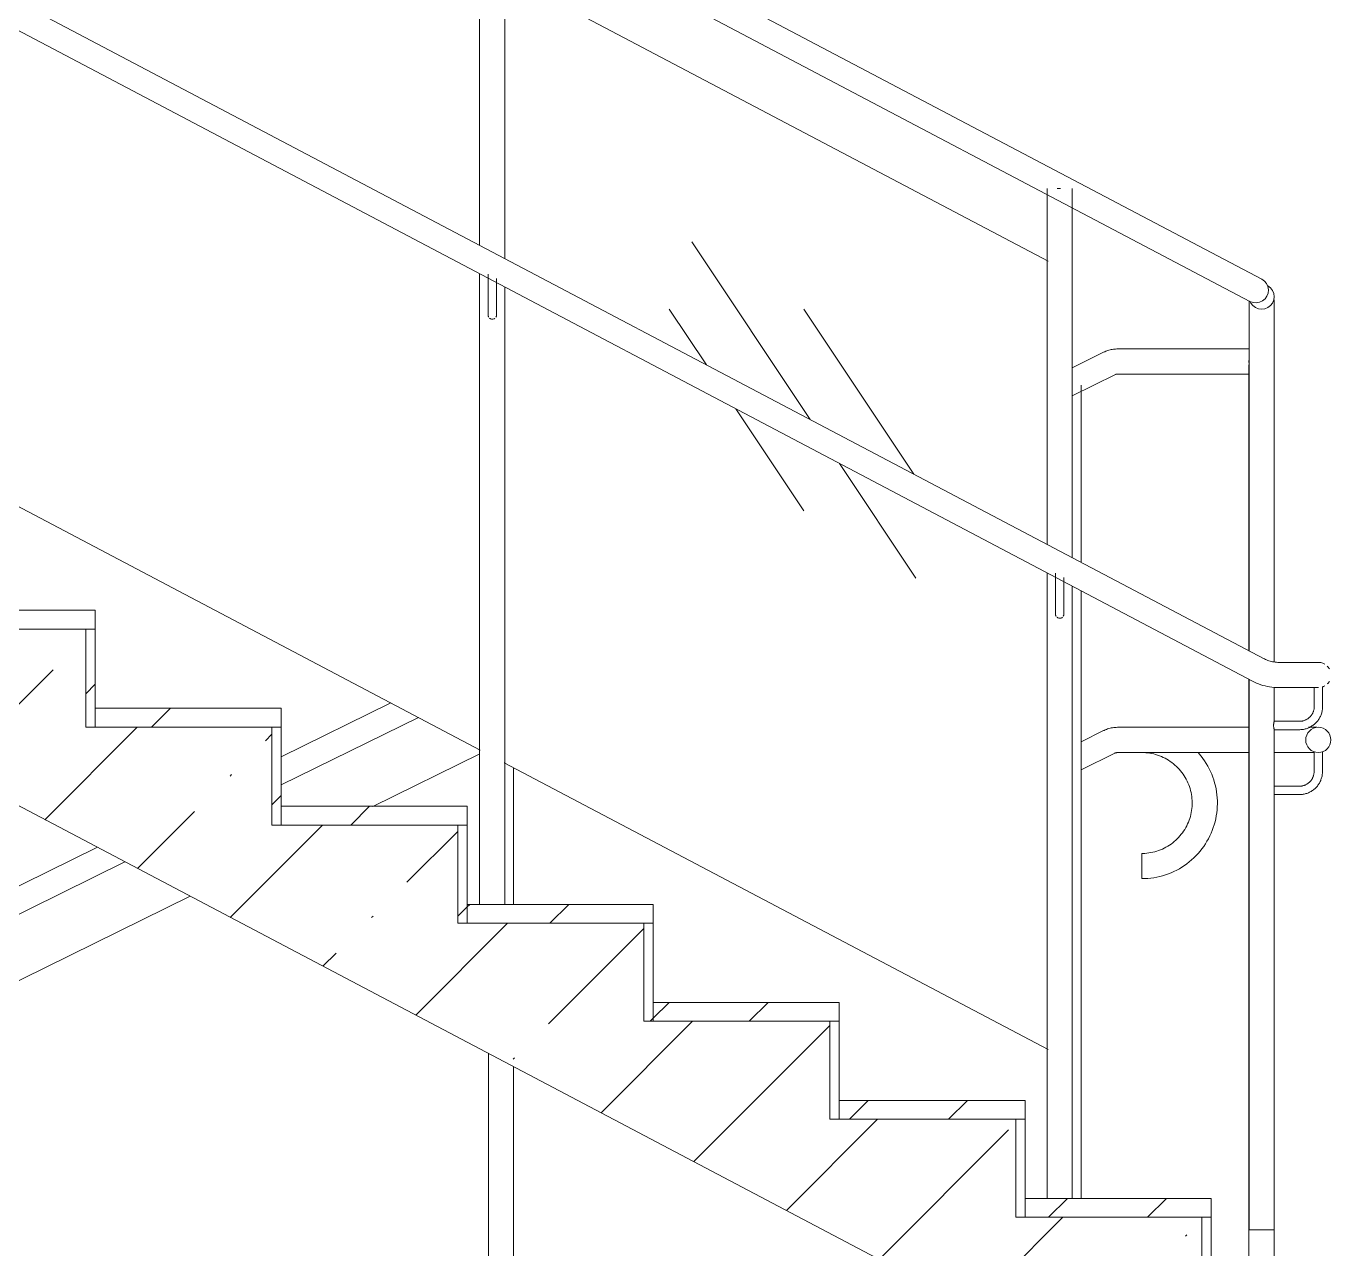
# Model space of a CAD drawing. Header units: millimetres. Extents: x -515342 to 330399, y -224905 to 507333.
# Drawn here: x 248821 to 250890, y 91437 to 93376 of the extents above; entities that cross this region are included whole.
import ezdxf

# ---------------------------------------------------------------- set-up
doc = ezdxf.new("R2010")
doc.units = ezdxf.units.MM
doc.layers.get('0').update_dxf_attribs({"lineweight": 0})
doc.layers.add('Лестницы', color=7, linetype='Continuous', lineweight=0)
doc.layers.add('Ограждение', color=7, linetype='Continuous', lineweight=0)
pattern_1 = [(45, (255037.12, 95610.5), (-235.732, 235.732), []), (45, (255194.28, 95610.5), (-235.732, 235.732), [])]
pattern_2 = [(123.69, (-5255.8, 6334.5), (-2598.612, 3008.927), [641.07, -5769.6]), (123.69, (-5220.23, 6441.2), (-2598.612, 3008.927), [384.64, -6026.03]), (123.69, (-5433.6, 6441.2), (-2598.612, 3008.927), [384.64, -6026.03])]

# ---------------------------------------------------------------- blocks, each defined once
blk = doc.blocks.new('Ограждение - АР_Ограждение_Ограничение_Дуга D40_расстояние между поручнями 200-140673-О_АР_П_Разрез 2-2')
at = {"layer": 'Ограждение'}
blk.add_line((-10769.6, 3992.9), (-10769.6, 4032.9), dxfattribs=at)
at = {"layer": 'Ограждение', "flags": 128}
for points in [[(-10769.6, 3992.9), (-10764.8, 3993), (-10760, 3993.2), (-10755.2, 3993.7), (-10750.4, 3994.4), (-10745.7, 3995.2), (-10741, 3996.3), (-10736.4, 3997.5), (-10731.8, 3998.9), (-10727.3, 4000.5), (-10722.8, 4002.3), (-10718.4, 4004.3), (-10714.1, 4006.4), (-10709.9, 4008.7), (-10705.8, 4011.2), (-10701.8, 4013.8), (-10697.9, 4016.6), (-10694.1, 4019.5), (-10690.4, 4022.6), (-10686.9, 4025.9), (-10683.5, 4029.3), (-10680.2, 4032.8), (-10677.1, 4036.4), (-10674.1, 4040.2), (-10671.3, 4044), (-10668.6, 4048), (-10666.1, 4052.1), (-10663.7, 4056.3), (-10661.5, 4060.6), (-10659.5, 4064.9), (-10657.7, 4069.4), (-10656.1, 4073.9), (-10654.6, 4078.5), (-10653.3, 4083.1), (-10652.2, 4087.7), (-10651.3, 4092.5), (-10650.6, 4097.2), (-10650.1, 4102), (-10649.7, 4106.8), (-10649.6, 4111.6), (-10649.6, 4116.4), (-10649.8, 4121.2), (-10650.3, 4125.9), (-10650.9, 4130.7), (-10651.7, 4135.4), (-10652.7, 4140.1), (-10653.9, 4144.8), (-10655.3, 4149.4), (-10656.8, 4153.9), (-10658.5, 4158.4), (-10660.4, 4162.8), (-10662.5, 4167.1), (-10664.8, 4171.4), (-10667.2, 4175.5), (-10669.8, 4179.5), (-10672.5, 4183.5), (-10675.4, 4187.3), (-10678.5, 4191), (-10680.2, 4192.9)], [(-10769.6, 4192.9), (-10766.4, 4192.8), (-10763.2, 4192.6), (-10760, 4192.3), (-10756.8, 4191.8), (-10753.7, 4191.3), (-10750.5, 4190.6), (-10747.5, 4189.7), (-10744.4, 4188.8), (-10741.4, 4187.7), (-10738.4, 4186.5), (-10735.5, 4185.2), (-10732.6, 4183.8), (-10729.8, 4182.3), (-10727.1, 4180.6), (-10724.4, 4178.9), (-10721.8, 4177), (-10719.3, 4175.1), (-10716.8, 4173), (-10714.4, 4170.8), (-10712.2, 4168.6), (-10710, 4166.3), (-10707.9, 4163.8), (-10705.9, 4161.3), (-10704, 4158.7), (-10702.2, 4156.1), (-10700.6, 4153.4), (-10699, 4150.6), (-10697.6, 4147.7), (-10696.2, 4144.8), (-10695, 4141.8), (-10693.9, 4138.8), (-10692.9, 4135.8), (-10692.1, 4132.7), (-10691.3, 4129.6), (-10690.7, 4126.5), (-10690.2, 4123.3), (-10689.9, 4120.1), (-10689.7, 4116.9), (-10689.6, 4113.7), (-10689.6, 4110.5), (-10689.8, 4107.3), (-10690, 4104.1), (-10690.4, 4101), (-10691, 4097.8), (-10691.7, 4094.7), (-10692.4, 4091.6), (-10693.4, 4088.5), (-10694.4, 4085.5), (-10695.5, 4082.5), (-10696.8, 4079.6), (-10698.2, 4076.7), (-10699.7, 4073.9), (-10701.3, 4071.1), (-10703.1, 4068.4), (-10704.9, 4065.8), (-10706.8, 4063.2), (-10708.9, 4060.8), (-10711, 4058.4), (-10713.2, 4056.1), (-10715.5, 4053.9), (-10717.9, 4051.8), (-10720.4, 4049.7), (-10723, 4047.8), (-10725.6, 4046), (-10728.3, 4044.3), (-10731.1, 4042.7), (-10733.9, 4041.2), (-10736.8, 4039.9), (-10739.8, 4038.6), (-10742.8, 4037.5), (-10745.8, 4036.5), (-10748.9, 4035.6), (-10752, 4034.8), (-10755.1, 4034.2), (-10758.3, 4033.7), (-10761.4, 4033.3), (-10764.6, 4033), (-10767.8, 4032.9), (-10769.6, 4032.9)]]:
    blk.add_lwpolyline(points, dxfattribs=at)
blk = doc.blocks.new('Тип перил - АР_Ограждение_Ограничение_Дуга D40_расстояние между поручнями 200-140673-О_АР_П_Разрез 2-2')
at = {"layer": 'Ограждение'}
blk.add_line((-10769.6, 3992.9), (-10769.6, 4032.9), dxfattribs=at)
at = {"layer": 'Ограждение', "flags": 128}
for points in [[(-10769.6, 3992.9), (-10764.8, 3993), (-10760, 3993.2), (-10755.2, 3993.7), (-10750.4, 3994.4), (-10745.7, 3995.2), (-10741, 3996.3), (-10736.4, 3997.5), (-10731.8, 3998.9), (-10727.3, 4000.5), (-10722.8, 4002.3), (-10718.4, 4004.3), (-10714.1, 4006.4), (-10709.9, 4008.7), (-10705.8, 4011.2), (-10701.8, 4013.8), (-10697.9, 4016.6), (-10694.1, 4019.5), (-10690.4, 4022.6), (-10686.9, 4025.9), (-10683.5, 4029.3), (-10680.2, 4032.8), (-10677.1, 4036.4), (-10674.1, 4040.2), (-10671.3, 4044), (-10668.6, 4048), (-10666.1, 4052.1), (-10663.7, 4056.3), (-10661.5, 4060.6), (-10659.5, 4064.9), (-10657.7, 4069.4), (-10656.1, 4073.9), (-10654.6, 4078.5), (-10653.3, 4083.1), (-10652.2, 4087.7), (-10651.3, 4092.5), (-10650.6, 4097.2), (-10650.1, 4102), (-10649.7, 4106.8), (-10649.6, 4111.6), (-10649.6, 4116.4), (-10649.8, 4121.2), (-10650.3, 4125.9), (-10650.9, 4130.7), (-10651.7, 4135.4), (-10652.7, 4140.1), (-10653.9, 4144.8), (-10655.3, 4149.4), (-10656.8, 4153.9), (-10658.5, 4158.4), (-10660.4, 4162.8), (-10662.5, 4167.1), (-10664.8, 4171.4), (-10667.2, 4175.5), (-10669.8, 4179.5), (-10672.5, 4183.5), (-10675.4, 4187.3), (-10678.5, 4191), (-10680.2, 4192.9)], [(-10769.6, 4192.9), (-10766.4, 4192.8), (-10763.2, 4192.6), (-10760, 4192.3), (-10756.8, 4191.8), (-10753.7, 4191.3), (-10750.5, 4190.6), (-10747.5, 4189.7), (-10744.4, 4188.8), (-10741.4, 4187.7), (-10738.4, 4186.5), (-10735.5, 4185.2), (-10732.6, 4183.8), (-10729.8, 4182.3), (-10727.1, 4180.6), (-10724.4, 4178.9), (-10721.8, 4177), (-10719.3, 4175.1), (-10716.8, 4173), (-10714.4, 4170.8), (-10712.2, 4168.6), (-10710, 4166.3), (-10707.9, 4163.8), (-10705.9, 4161.3), (-10704, 4158.7), (-10702.2, 4156.1), (-10700.6, 4153.4), (-10699, 4150.6), (-10697.6, 4147.7), (-10696.2, 4144.8), (-10695, 4141.8), (-10693.9, 4138.8), (-10692.9, 4135.8), (-10692.1, 4132.7), (-10691.3, 4129.6), (-10690.7, 4126.5), (-10690.2, 4123.3), (-10689.9, 4120.1), (-10689.7, 4116.9), (-10689.6, 4113.7), (-10689.6, 4110.5), (-10689.8, 4107.3), (-10690, 4104.1), (-10690.4, 4101), (-10691, 4097.8), (-10691.7, 4094.7), (-10692.4, 4091.6), (-10693.4, 4088.5), (-10694.4, 4085.5), (-10695.5, 4082.5), (-10696.8, 4079.6), (-10698.2, 4076.7), (-10699.7, 4073.9), (-10701.3, 4071.1), (-10703.1, 4068.4), (-10704.9, 4065.8), (-10706.8, 4063.2), (-10708.9, 4060.8), (-10711, 4058.4), (-10713.2, 4056.1), (-10715.5, 4053.9), (-10717.9, 4051.8), (-10720.4, 4049.7), (-10723, 4047.8), (-10725.6, 4046), (-10728.3, 4044.3), (-10731.1, 4042.7), (-10733.9, 4041.2), (-10736.8, 4039.9), (-10739.8, 4038.6), (-10742.8, 4037.5), (-10745.8, 4036.5), (-10748.9, 4035.6), (-10752, 4034.8), (-10755.1, 4034.2), (-10758.3, 4033.7), (-10761.4, 4033.3), (-10764.6, 4033), (-10767.8, 4032.9), (-10769.6, 4032.9)]]:
    blk.add_lwpolyline(points, dxfattribs=at)
blk = doc.blocks.new('Тип перил - Перила_Внутренний_-9181306-О_АР_П_Разрез 2-2')
at = {"layer": 'Ограждение', "flags": 128}
for points in [[(-10807.9, 4232.9), (-10809.9, 4232.8), (-10811.9, 4232.7), (-10813.9, 4232.5), (-10815.9, 4232.2), (-10817.9, 4231.9), (-10819.8, 4231.4), (-10821.7, 4230.9), (-10823.7, 4230.3), (-10825.5, 4229.7), (-10827.4, 4228.9), (-10829.2, 4228.1)], [(-10812.3, 4191.8), (-10812, 4192), (-10811.6, 4192.2), (-10811.2, 4192.3), (-10810.9, 4192.4), (-10810.5, 4192.5), (-10810.1, 4192.6), (-10809.7, 4192.7), (-10809.3, 4192.8), (-10808.9, 4192.8), (-10808.5, 4192.8), (-10808.1, 4192.9), (-10807.9, 4192.9)]]:
    blk.add_lwpolyline(points, dxfattribs=at)
blk = doc.blocks.new('Ограждение - АР_Ограждение_Балясина_D40_900 для 1500-10124762-О_АР_П_Разрез 2-2')
at = {"layer": 'Ограждение'}
for p, q in [((-10865.8, 4775.3), (-10865.8, 4494.7)), ((-10865.8, 4449.6), (-10865.8, 3485.9)), ((-10905.8, 3184.3), (-10905.8, 3241.6)), ((-10865.8, 3220.5), (-10865.8, 3184.3))]:
    blk.add_line(p, q, dxfattribs=at)
blk = doc.blocks.new('Ограждение - АР_Ограждение_Балясина_D40_900 для 1500-10124760-О_АР_П_Разрез 2-2')
at = {"layer": 'Ограждение'}
for p, q in [((-11765.8, 4168.9), (-11765.8, 3952.2)), ((-11805.8, 2738.6), (-11805.8, 3715.8)), ((-11765.8, 3694.7), (-11765.8, 2738.6))]:
    blk.add_line(p, q, dxfattribs=at)
blk = doc.blocks.new('Ограждение - Для шага 900-V296-О_АР_П_Разрез 2-2')
at = {"layer": 'Ограждение'}
h = blk.add_hatch(dxfattribs=at)
h.set_pattern_fill('FP_54', color=256, style=0, pattern_type=2)
h.set_pattern_definition(pattern_2)
h.paths.add_polyline_path([(-12666.9, 2524.1), (-12578.6, 2567.5), (-12666.9, 2613.8), (-12666.9, 2566.1)])
h.paths.add_polyline_path([(-12534.1, 2589.4), (-11804.8, 2948.2), (-11804.8, 3715.3), (-12278.8, 3965), (-12666.9, 3774.1), (-12666.9, 2659), (-12631.9, 2640.7)])
h.paths.add_polyline_path([(-11839.3, 3952.2), (-11819.7, 3952.2), (-11819.7, 4190.8), (-11988.9, 4107.6), (-11839.3, 4107.6), (-11839.3, 4039.9)])
for p, q in [((-11988.9, 4107.6), (-11819.6, 4190.9)), ((-12666.9, 3774.1), (-12278.8, 3965)), ((-11804.8, 2948.2), (-12534.1, 2589.4)), ((-12578.6, 2567.5), (-12666.9, 2524.1))]:
    blk.add_line(p, q, dxfattribs=at)
blk = doc.blocks.new('Ограждение - АР_Ограждение_Балясина_D40_900 для 1500-V298-О_АР_П_Разрез 2-2')
at = {"layer": 'Ограждение'}
for p, q in [((-10599.5, 4354.4), (-10599.5, 4807.9)), ((-10599.5, 3332.9), (-10599.5, 4309.1)), ((-10496.2, 4162.9), (-10496.2, 4194.2)), ((-10482.8, 4194.2), (-10482.8, 4162.9)), ((-10559.5, 4139.5), (-10519.5, 4139.5)), ((-10519.5, 4126.2), (-10559.5, 4126.2)), ((-10559.5, 3435.8), (-10559.5, 3332.9))]:
    blk.add_line(p, q, dxfattribs=at)
at = {"layer": 'Ограждение', "flags": 128}
for points in [[(-10482.8, 4162.9), (-10482.9, 4161.4), (-10482.9, 4159.9), (-10483.1, 4158.5), (-10483.3, 4157), (-10483.6, 4155.6), (-10483.9, 4154.1), (-10484.3, 4152.7), (-10484.7, 4151.3), (-10485.2, 4149.9), (-10485.7, 4148.6), (-10486.3, 4147.2), (-10487, 4145.9), (-10487.7, 4144.6), (-10488.4, 4143.4), (-10489.2, 4142.2), (-10490.1, 4141), (-10491, 4139.8), (-10491.9, 4138.7), (-10492.9, 4137.6), (-10493.9, 4136.6), (-10495, 4135.6), (-10496.1, 4134.6), (-10497.3, 4133.7), (-10498.5, 4132.8), (-10499.7, 4132), (-10500.9, 4131.2), (-10502.2, 4130.5), (-10503.5, 4129.9), (-10504.8, 4129.2), (-10506.2, 4128.7), (-10507.6, 4128.2), (-10509, 4127.7), (-10510.4, 4127.3), (-10511.8, 4127), (-10513.3, 4126.7), (-10514.7, 4126.5), (-10516.2, 4126.3), (-10517.6, 4126.2), (-10519.1, 4126.2), (-10519.5, 4126.2)], [(-10519.5, 4139.5), (-10518.6, 4139.5), (-10517.6, 4139.6), (-10516.7, 4139.7), (-10515.8, 4139.8), (-10514.9, 4140), (-10513.9, 4140.2), (-10513, 4140.4), (-10512.1, 4140.7), (-10511.3, 4141), (-10510.4, 4141.4), (-10509.6, 4141.7), (-10508.7, 4142.2), (-10507.9, 4142.6), (-10507.1, 4143.1), (-10506.3, 4143.6), (-10505.6, 4144.1), (-10504.8, 4144.7), (-10504.1, 4145.3), (-10503.4, 4145.9), (-10502.8, 4146.6), (-10502.1, 4147.3), (-10501.5, 4148), (-10500.9, 4148.7), (-10500.4, 4149.5), (-10499.9, 4150.3), (-10499.4, 4151), (-10498.9, 4151.9), (-10498.5, 4152.7), (-10498.1, 4153.5), (-10497.7, 4154.4), (-10497.4, 4155.3), (-10497.1, 4156.2), (-10496.9, 4157.1), (-10496.7, 4158), (-10496.5, 4158.9), (-10496.4, 4159.8), (-10496.3, 4160.7), (-10496.2, 4161.7), (-10496.2, 4162.6), (-10496.2, 4162.9)]]:
    blk.add_lwpolyline(points, dxfattribs=at)
blk = doc.blocks.new('Ограждение - Ограждение-10113680-О_АР_П_Разрез 2-2')
for name in ['Ограждение - АР_Ограждение_Балясина_D40_900 для 1500-V298-О_АР_П_Разрез 2-2', 'Ограждение - АР_Ограждение_Балясина_D40_900 для 1500-10124762-О_АР_П_Разрез 2-2', 'Ограждение - Для шага 900-V296-О_АР_П_Разрез 2-2', 'Ограждение - АР_Ограждение_Балясина_D40_900 для 1500-10124760-О_АР_П_Разрез 2-2']:
    blk.add_blockref(name, (0, 0))
blk = doc.blocks.new('Тип верхнего поручня - Верхний поручень_Внутренний_-10113709-О_АР_П_Разрез 2-2')
at = {"layer": 'Ограждение'}
for p, q in [((-10829, 4828.2), (-10879.8, 4803.2)), ((-10624.5, 4832.9), (-10809.1, 4832.9)), ((-10879.8, 4758.6), (-10811.3, 4792.3)), ((-10809.1, 4792.9), (-10624.5, 4792.9)), ((-11960.6, 4271.5), (-12134.3, 4186.1)), ((-12134.3, 4141.5), (-11916.8, 4248.5)), ((-12426, 4042.6), (-13892.2, 3321.3)), ((-13872.5, 3286.4), (-12382.3, 4019.5))]:
    blk.add_line(p, q, dxfattribs=at)
at = {"layer": 'Ограждение', "flags": 128}
for points in [[(-10809.1, 4832.9), (-10810.9, 4832.8), (-10812.7, 4832.7), (-10814.5, 4832.5), (-10816.3, 4832.3), (-10818, 4832), (-10819.8, 4831.6), (-10821.5, 4831.1), (-10823.2, 4830.6), (-10824.9, 4830), (-10826.6, 4829.3), (-10828.3, 4828.6), (-10829, 4828.2)], [(-10624.5, 4832.9), (-10622.7, 4832.9), (-10620.9, 4832.9), (-10619.1, 4832.9), (-10617.3, 4832.9), (-10615.5, 4832.9), (-10613.8, 4832.9), (-10612.1, 4832.9), (-10610.3, 4832.9), (-10608.6, 4832.9), (-10607, 4832.9), (-10605.3, 4832.9), (-10603.7, 4832.9), (-10602.1, 4832.9), (-10600.6, 4832.9), (-10599.3, 4832.9)], [(-10811.3, 4792.3), (-10811.1, 4792.4), (-10810.9, 4792.5), (-10810.7, 4792.6), (-10810.6, 4792.6), (-10810.4, 4792.7), (-10810.2, 4792.7), (-10810, 4792.8), (-10809.8, 4792.8), (-10809.6, 4792.8), (-10809.4, 4792.8), (-10809.2, 4792.9), (-10809.1, 4792.9)], [(-10600.2, 4792.9), (-10601.7, 4792.9), (-10603.3, 4792.9), (-10604.9, 4792.9), (-10606.5, 4792.9), (-10608.2, 4792.9), (-10609.9, 4792.9), (-10611.6, 4792.9), (-10613.3, 4792.9), (-10615.1, 4792.9), (-10616.8, 4792.9), (-10618.6, 4792.9), (-10620.4, 4792.9), (-10622.2, 4792.9), (-10624, 4792.9), (-10624.5, 4792.9)]]:
    blk.add_lwpolyline(points, dxfattribs=at)
at = {"layer": 'Ограждение'}
for start, end in [(175.7614, 180), (180, 184.2386)]:
    blk.add_arc((-10579.5, 4812.9), 20, start, end, dxfattribs=at)
blk = doc.blocks.new('Тип перил - Перила_Внутренний_-10113722-О_АР_П_Разрез 2-2')
at = {"layer": 'Ограждение'}
for p, q in [((-10830, 4227.7), (-10865.8, 4210.1)), ((-10599.5, 4232.9), (-10807.9, 4232.9)), ((-10865.8, 4165.5), (-10812.3, 4191.8)), ((-10807.9, 4192.9), (-10599.5, 4192.9)), ((-10559.5, 4192.9), (-10539.5, 4192.9))]:
    blk.add_line(p, q, dxfattribs=at)
at = {"layer": 'Ограждение', "flags": 128}
for points in [[(-10807.9, 4232.9), (-10809.9, 4232.8), (-10811.9, 4232.7), (-10813.9, 4232.5), (-10815.9, 4232.2), (-10817.9, 4231.9), (-10819.8, 4231.4), (-10821.7, 4230.9), (-10823.7, 4230.3), (-10825.5, 4229.7), (-10827.4, 4228.9), (-10829.2, 4228.1), (-10830, 4227.7)], [(-10505, 4232.9), (-10503.6, 4232.9), (-10502.3, 4232.9), (-10501, 4232.9), (-10499.7, 4232.9), (-10498.5, 4232.9), (-10497.4, 4232.9), (-10496.4, 4232.9), (-10495.4, 4232.9), (-10494.5, 4232.9), (-10493.6, 4232.9), (-10492.9, 4232.9), (-10492.2, 4232.9), (-10491.6, 4232.9)], [(-10812.3, 4191.8), (-10812, 4192), (-10811.6, 4192.2), (-10811.2, 4192.3), (-10810.9, 4192.4), (-10810.5, 4192.5), (-10810.1, 4192.6), (-10809.7, 4192.7), (-10809.3, 4192.8), (-10808.9, 4192.8), (-10808.5, 4192.8), (-10808.1, 4192.9), (-10807.9, 4192.9)], [(-10496.1, 4192.9), (-10497.1, 4192.9), (-10498.2, 4192.9), (-10499.4, 4192.9), (-10500.6, 4192.9), (-10501.9, 4192.9), (-10503.2, 4192.9), (-10504.7, 4192.9), (-10506.1, 4192.9), (-10507.6, 4192.9), (-10509.2, 4192.9), (-10510.8, 4192.9), (-10512.5, 4192.9), (-10514.2, 4192.9), (-10515.9, 4192.9), (-10517.7, 4192.9), (-10519.5, 4192.9), (-10521.4, 4192.9), (-10523.2, 4192.9), (-10525.2, 4192.9), (-10527.1, 4192.9), (-10529, 4192.9), (-10531, 4192.9), (-10533, 4192.9), (-10535, 4192.9), (-10537, 4192.9), (-10538.9, 4192.9), (-10539.5, 4192.9)]]:
    blk.add_lwpolyline(points, dxfattribs=at)
at = {"layer": 'Ограждение'}
for start, end in [(0, 180), (180, 0)]:
    blk.add_arc((-10489.5, 4212.9), 20, start, end, dxfattribs=at)
blk = doc.blocks.new('Ограждение - Для шага 900-V300-О_АР_П_Разрез 2-2')
at = {"layer": 'Ограждение'}
h = blk.add_hatch(dxfattribs=at)
h.set_pattern_fill('FP_54', color=256, style=0, pattern_type=2)
h.set_pattern_definition(pattern_2)
h.paths.add_polyline_path([(-11818.7, 4196.7), (-11818.7, 4951.5), (-12680.7, 5405.7), (-12680.7, 4651), (-11870.6, 4224.1)])
h.paths.add_polyline_path([(-11818.7, 4996.7), (-11818.7, 5446.7), (-12680.7, 5901), (-12680.7, 5451), (-11882, 5030.1)])
for p, q in [((-12680.7, 5901), (-11818.7, 5446.7)), ((-11818.7, 4196.7), (-12680.7, 4651))]:
    blk.add_line(p, q, dxfattribs=at)
blk = doc.blocks.new('Ограждение - АР_Ограждение_Балясина_D40_900 для 1500-10123995-О_АР_П_Разрез 2-2')
at = {"layer": 'Ограждение'}
for p, q in [((-11819.7, 4997.3), (-11819.7, 5561.7)), ((-11799.7, 5561.7), (-11803.7, 5561.7)), ((-11798.2, 5561.7), (-11799.7, 5561.7)), ((-11779.7, 5561.7), (-11779.7, 4976.2)), ((-11819.7, 3952.2), (-11819.7, 4952.1)), ((-11806.4, 4916.7), (-11806.4, 4951.7)), ((-11793, 4944.6), (-11793, 4916.7)), ((-11779.7, 4931), (-11779.7, 3952.2))]:
    blk.add_line(p, q, dxfattribs=at)
at = {"layer": 'Ограждение', "flags": 128}
for points in [[(-11806.4, 4886.7), (-11806.4, 4886.8), (-11806.4, 4886.8), (-11806.4, 4887), (-11806.4, 4887.1), (-11806.4, 4887.3), (-11806.4, 4887.6), (-11806.4, 4887.9), (-11806.4, 4888.3), (-11806.4, 4888.7), (-11806.4, 4889.1), (-11806.4, 4889.6), (-11806.4, 4890.1), (-11806.4, 4890.7), (-11806.4, 4891.3), (-11806.4, 4892), (-11806.4, 4892.7), (-11806.4, 4893.4), (-11806.4, 4894.2), (-11806.4, 4895), (-11806.4, 4895.8), (-11806.4, 4896.7), (-11806.4, 4897.6), (-11806.4, 4898.6), (-11806.4, 4899.5), (-11806.4, 4900.5), (-11806.4, 4901.6), (-11806.4, 4902.6), (-11806.4, 4903.7), (-11806.4, 4904.8), (-11806.4, 4905.9), (-11806.4, 4907), (-11806.4, 4908.1), (-11806.4, 4909.3), (-11806.4, 4910.5), (-11806.4, 4911.6), (-11806.4, 4912.8), (-11806.4, 4914), (-11806.4, 4915.2), (-11806.4, 4916.4), (-11806.4, 4916.7)], [(-11793, 4916.7), (-11793, 4915.5), (-11793, 4914.4), (-11793, 4913.2), (-11793, 4912), (-11793, 4910.8), (-11793, 4909.6), (-11793, 4908.5), (-11793, 4907.3), (-11793, 4906.2), (-11793, 4905.1), (-11793, 4904), (-11793, 4902.9), (-11793, 4901.8), (-11793, 4900.8), (-11793, 4899.8), (-11793, 4898.8), (-11793, 4897.9), (-11793, 4897), (-11793, 4896.1), (-11793, 4895.2), (-11793, 4894.4), (-11793, 4893.6), (-11793, 4892.9), (-11793, 4892.2), (-11793, 4891.5), (-11793, 4890.9), (-11793, 4890.3), (-11793, 4889.7), (-11793, 4889.2), (-11793, 4888.8), (-11793, 4888.4), (-11793, 4888), (-11793, 4887.7), (-11793, 4887.4), (-11793, 4887.2), (-11793, 4887), (-11793, 4886.9), (-11793, 4886.8), (-11793, 4886.7)]]:
    blk.add_lwpolyline(points, dxfattribs=at)
at = {"layer": 'Ограждение'}
for points, knots in [([(-11806.3, 4887.9), (-11806.3, 4887.7), (-11806.4, 4887.2), (-11806.4, 4886.5), (-11806.3, 4885.7), (-11806.1, 4884.8), (-11805.8, 4884), (-11805.5, 4883.5), (-11805.5, 4883.4)], [0.4444444, 0.4444444, 0.4444444, 0.4444444, 0.4791667, 0.5138889, 0.5486111, 0.5833333, 0.6527778, 0.6666667, 0.6666667, 0.6666667, 0.6666667]), ([(-11793.9, 4883.4), (-11793.7, 4883.7), (-11793.4, 4884.4), (-11793.1, 4885.4), (-11793, 4886.3), (-11793, 4887), (-11793.1, 4887.5), (-11793.1, 4887.8)], [0.3333333, 0.3333333, 0.3333333, 0.3333333, 0.3888889, 0.4444444, 0.4791667, 0.5138889, 0.5486111, 0.5486111, 0.5486111, 0.5486111]), ([(-11804, 4881.6), (-11803.9, 4881.6), (-11803.5, 4881.2), (-11802.1, 4880.4), (-11800.7, 4880.1), (-11799.7, 4880.1)], [0.7777778, 0.7777778, 0.7777778, 0.7777778, 0.7916667, 0.8611111, 1, 1, 1, 1])]:
    blk.add_open_spline(points, degree=3, knots=knots, dxfattribs=at)
blk.add_open_spline([(-11799.7, 4880.1), (-11798.9, 4880.1), (-11797.4, 4880.4), (-11796, 4881.1), (-11795.4, 4881.6)], degree=3, dxfattribs=at)
blk = doc.blocks.new('Ограждение - Для шага 900-V301-О_АР_П_Разрез 2-2')
at = {"layer": 'Ограждение'}
h = blk.add_hatch(dxfattribs=at)
h.set_pattern_fill('FP_54', color=256, style=0, pattern_type=2)
h.set_pattern_definition(pattern_2)
h.paths.add_polyline_path([(-10918.7, 3722.5), (-10918.7, 4477.3), (-11780.7, 4931.5), (-11780.7, 4176.7), (-11002.6, 3766.7)])
h.paths.add_polyline_path([(-10918.7, 4522.5), (-10918.7, 4972.5), (-11780.7, 5426.7), (-11780.7, 4976.7), (-11025, 4578.6)])
for p, q in [((-11780.7, 5426.7), (-10917.9, 4972.1)), ((-10917.9, 3722.1), (-11780.7, 4176.7))]:
    blk.add_line(p, q, dxfattribs=at)
blk = doc.blocks.new('Ограждение - АР_Ограждение_Балясина_D40_900 для 1500-10123993-О_АР_П_Разрез 2-2')
at = {"layer": 'Ограждение'}
for p, q in [((-10919.7, 4523.1), (-10919.7, 5087.5)), ((-10899.7, 5087.5), (-10903.7, 5087.5)), ((-10898.2, 5087.5), (-10899.7, 5087.5)), ((-10879.7, 5087.5), (-10879.7, 4502)), ((-10919.7, 3485.9), (-10919.7, 4477.9)), ((-10906.4, 4442.5), (-10906.4, 4477.5)), ((-10893, 4470.4), (-10893, 4442.5)), ((-10879.7, 4456.9), (-10879.7, 3485.9))]:
    blk.add_line(p, q, dxfattribs=at)
at = {"layer": 'Ограждение', "flags": 128}
for points in [[(-10906.4, 4412.5), (-10906.4, 4412.6), (-10906.4, 4412.6), (-10906.4, 4412.8), (-10906.4, 4412.9), (-10906.4, 4413.1), (-10906.4, 4413.4), (-10906.4, 4413.7), (-10906.4, 4414.1), (-10906.4, 4414.5), (-10906.4, 4414.9), (-10906.4, 4415.4), (-10906.4, 4415.9), (-10906.4, 4416.5), (-10906.4, 4417.1), (-10906.4, 4417.8), (-10906.4, 4418.5), (-10906.4, 4419.2), (-10906.4, 4420), (-10906.4, 4420.8), (-10906.4, 4421.6), (-10906.4, 4422.5), (-10906.4, 4423.4), (-10906.4, 4424.4), (-10906.4, 4425.3), (-10906.4, 4426.3), (-10906.4, 4427.4), (-10906.4, 4428.4), (-10906.4, 4429.5), (-10906.4, 4430.6), (-10906.4, 4431.7), (-10906.4, 4432.8), (-10906.4, 4433.9), (-10906.4, 4435.1), (-10906.4, 4436.3), (-10906.4, 4437.4), (-10906.4, 4438.6), (-10906.4, 4439.8), (-10906.4, 4441), (-10906.4, 4442.2), (-10906.4, 4442.5)], [(-10893, 4442.5), (-10893, 4441.3), (-10893, 4440.1), (-10893, 4438.9), (-10893, 4437.8), (-10893, 4436.6), (-10893, 4435.4), (-10893, 4434.2), (-10893, 4433.1), (-10893, 4432), (-10893, 4430.9), (-10893, 4429.8), (-10893, 4428.7), (-10893, 4427.6), (-10893, 4426.6), (-10893, 4425.6), (-10893, 4424.6), (-10893, 4423.7), (-10893, 4422.8), (-10893, 4421.9), (-10893, 4421), (-10893, 4420.2), (-10893, 4419.4), (-10893, 4418.7), (-10893, 4418), (-10893, 4417.3), (-10893, 4416.7), (-10893, 4416.1), (-10893, 4415.5), (-10893, 4415), (-10893, 4414.6), (-10893, 4414.2), (-10893, 4413.8), (-10893, 4413.5), (-10893, 4413.2), (-10893, 4413), (-10893, 4412.8), (-10893, 4412.7), (-10893, 4412.6), (-10893, 4412.5)]]:
    blk.add_lwpolyline(points, dxfattribs=at)
at = {"layer": 'Ограждение'}
for points, knots in [([(-10906.3, 4413.7), (-10906.3, 4413.5), (-10906.4, 4413), (-10906.4, 4412.2), (-10906.3, 4411.5), (-10906.1, 4410.6), (-10905.8, 4409.8), (-10905.5, 4409.3), (-10905.5, 4409.2)], [0.4444444, 0.4444444, 0.4444444, 0.4444444, 0.4791667, 0.5138889, 0.5486111, 0.5833333, 0.6527778, 0.6666667, 0.6666667, 0.6666667, 0.6666667]), ([(-10893.9, 4409.2), (-10893.7, 4409.5), (-10893.4, 4410.2), (-10893.1, 4411.2), (-10893, 4412.1), (-10893, 4412.8), (-10893.1, 4413.3), (-10893.1, 4413.6)], [0.3333333, 0.3333333, 0.3333333, 0.3333333, 0.3888889, 0.4444444, 0.4791667, 0.5138889, 0.5486111, 0.5486111, 0.5486111, 0.5486111]), ([(-10904, 4407.4), (-10903.9, 4407.4), (-10903.5, 4407), (-10902.1, 4406.2), (-10900.7, 4405.9), (-10899.7, 4405.9)], [0.7777778, 0.7777778, 0.7777778, 0.7777778, 0.7916667, 0.8611111, 1, 1, 1, 1])]:
    blk.add_open_spline(points, degree=3, knots=knots, dxfattribs=at)
blk.add_open_spline([(-10899.7, 4405.9), (-10898.9, 4405.9), (-10897.4, 4406.1), (-10896, 4406.9), (-10895.4, 4407.4)], degree=3, dxfattribs=at)
blk = doc.blocks.new('Ограждение - АР_Ограждение_Балясина_D40_900 для 1500-V303-О_АР_П_Разрез 2-2')
at = {"layer": 'Ограждение'}
for p, q in [((-10599.3, 4354.3), (-10599.3, 4909)), ((-10559.3, 4910.8), (-10560, 4910.8)), ((-10559.3, 4910.8), (-10559.3, 4336.6)), ((-10599.3, 3435.8), (-10599.3, 4309)), ((-10559.3, 4296.8), (-10559.3, 4242.5)), ((-10496, 4265.8), (-10496, 4296.1)), ((-10482.6, 4297.8), (-10482.6, 4265.8)), ((-10559.3, 4242.5), (-10519.3, 4242.5)), ((-10559.3, 4229.1), (-10559.3, 3435.8)), ((-10519.3, 4229.1), (-10559.3, 4229.1)), ((-10559.3, 3435.8), (-10599.3, 3435.8))]:
    blk.add_line(p, q, dxfattribs=at)
at = {"layer": 'Ограждение', "flags": 128}
for points in [[(-10482.6, 4265.8), (-10482.7, 4264.3), (-10482.7, 4262.9), (-10482.9, 4261.4), (-10483.1, 4260), (-10483.4, 4258.5), (-10483.7, 4257.1), (-10484.1, 4255.7), (-10484.5, 4254.3), (-10485, 4252.9), (-10485.5, 4251.5), (-10486.1, 4250.2), (-10486.8, 4248.9), (-10487.5, 4247.6), (-10488.2, 4246.3), (-10489, 4245.1), (-10489.9, 4243.9), (-10490.8, 4242.8), (-10491.7, 4241.6), (-10492.7, 4240.6), (-10493.8, 4239.5), (-10494.8, 4238.5), (-10495.9, 4237.6), (-10497.1, 4236.6), (-10498.3, 4235.8), (-10499.5, 4235), (-10500.7, 4234.2), (-10502, 4233.5), (-10503.3, 4232.8), (-10504.7, 4232.2), (-10506, 4231.6), (-10507.4, 4231.1), (-10508.8, 4230.7), (-10510.2, 4230.3), (-10511.6, 4230), (-10513.1, 4229.7), (-10514.5, 4229.5), (-10516, 4229.3), (-10517.4, 4229.2), (-10518.9, 4229.1), (-10519.3, 4229.1)], [(-10519.3, 4242.5), (-10518.4, 4242.5), (-10517.4, 4242.6), (-10516.5, 4242.6), (-10515.6, 4242.8), (-10514.7, 4242.9), (-10513.8, 4243.1), (-10512.8, 4243.4), (-10512, 4243.7), (-10511.1, 4244), (-10510.2, 4244.3), (-10509.4, 4244.7), (-10508.5, 4245.1), (-10507.7, 4245.6), (-10506.9, 4246), (-10506.1, 4246.6), (-10505.4, 4247.1), (-10504.6, 4247.7), (-10503.9, 4248.3), (-10503.2, 4248.9), (-10502.6, 4249.6), (-10501.9, 4250.2), (-10501.3, 4250.9), (-10500.7, 4251.7), (-10500.2, 4252.4), (-10499.7, 4253.2), (-10499.2, 4254), (-10498.7, 4254.8), (-10498.3, 4255.6), (-10497.9, 4256.5), (-10497.5, 4257.4), (-10497.2, 4258.2), (-10496.9, 4259.1), (-10496.7, 4260), (-10496.5, 4260.9), (-10496.3, 4261.8), (-10496.2, 4262.8), (-10496.1, 4263.7), (-10496, 4264.6), (-10496, 4265.6), (-10496, 4265.8)]]:
    blk.add_lwpolyline(points, dxfattribs=at)
at = {"layer": 'Ограждение'}
blk.add_open_spline([(-10559.3, 4242.5), (-10559.3, 4242.5), (-10559.4, 4242.2), (-10559.7, 4241.2), (-10560, 4240.1), (-10560.2, 4239.2), (-10560.3, 4238.1), (-10560.4, 4237.1), (-10560.4, 4236.3), (-10560.4, 4235.5), (-10560.4, 4234.8), (-10560.3, 4233.8), (-10560.2, 4232.7), (-10560, 4231.5), (-10559.7, 4230.5), (-10559.4, 4229.5), (-10559.3, 4229.2), (-10559.3, 4229.1)], degree=3, knots=[0, 0, 0, 0, 0.111111, 0.222222, 0.277778, 0.333333, 0.388889, 0.444444, 0.479167, 0.513889, 0.548611, 0.583333, 0.652778, 0.722222, 0.791667, 0.861111, 1, 1, 1, 1], dxfattribs=at)
blk = doc.blocks.new('Ограждение - Ограждение-10114312-О_АР_П_Разрез 2-2')
for name in ['Ограждение - Для шага 900-V300-О_АР_П_Разрез 2-2', 'Ограждение - АР_Ограждение_Балясина_D40_900 для 1500-10123995-О_АР_П_Разрез 2-2', 'Ограждение - Для шага 900-V301-О_АР_П_Разрез 2-2', 'Ограждение - АР_Ограждение_Балясина_D40_900 для 1500-10123993-О_АР_П_Разрез 2-2', 'Ограждение - АР_Ограждение_Балясина_D40_900 для 1500-V303-О_АР_П_Разрез 2-2']:
    blk.add_blockref(name, (0, 0))
blk = doc.blocks.new('Тип верхнего поручня - Верхний поручень_Внутренний_-10114799-О_АР_П_Разрез 2-2')
at = {"layer": 'Ограждение'}
for p, q in [((-10579.3, 4943.7), (-13599.5, 6535)), ((-13618.1, 6499.6), (-10597.9, 4908.3))]:
    blk.add_line(p, q, dxfattribs=at)
at = {"layer": 'Ограждение', "flags": 128}
for points in [[(-10579.3, 4943.7), (-10575, 4940.7), (-10571.7, 4936.7), (-10569.5, 4931.9), (-10568.6, 4926.8), (-10569.1, 4921.6), (-10570.9, 4916.7)], [(-10559.3, 4915.8), (-10560, 4921), (-10562, 4925.8), (-10565.2, 4930), (-10569.3, 4933.1)], [(-10570.9, 4916.7), (-10573.9, 4912.4), (-10578, 4909.1), (-10582.7, 4906.9), (-10587.8, 4906), (-10593, 4906.5), (-10597.9, 4908.3)], [(-10597.8, 4908.1), (-10596.6, 4905.8), (-10593.4, 4901.7), (-10589.3, 4898.5), (-10584.5, 4896.5), (-10579.3, 4895.8), (-10574.1, 4896.5), (-10569.3, 4898.5), (-10565.2, 4901.7), (-10562, 4905.8), (-10560, 4910.6), (-10559.3, 4915.8)]]:
    blk.add_lwpolyline(points, dxfattribs=at)
blk = doc.blocks.new('Тип перил - Перила_Внутренний_-10114812-О_АР_П_Разрез 2-2')
at = {"layer": 'Ограждение'}
for p, q in [((-10575.2, 4341.6), (-13598.4, 5934.5)), ((-13617, 5899.1), (-10593.9, 4306.2)), ((-10539.3, 4335.8), (-10551.9, 4335.8)), ((-10551.9, 4295.8), (-10539.3, 4295.8))]:
    blk.add_line(p, q, dxfattribs=at)
at = {"layer": 'Ограждение', "flags": 128}
for points in [[(-10551.9, 4335.8), (-10553.9, 4335.9), (-10555.9, 4336), (-10557.9, 4336.2), (-10559.9, 4336.5), (-10561.9, 4336.8), (-10563.8, 4337.2), (-10565.7, 4337.8), (-10567.7, 4338.4), (-10569.5, 4339), (-10571.4, 4339.8), (-10573.2, 4340.6), (-10575, 4341.5), (-10575.2, 4341.6)], [(-10489.3, 4335.8), (-10489.3, 4335.8), (-10489.5, 4335.8), (-10489.7, 4335.8), (-10489.9, 4335.8), (-10490.3, 4335.8), (-10490.7, 4335.8), (-10491.2, 4335.8), (-10491.8, 4335.8), (-10492.5, 4335.8), (-10493.2, 4335.8), (-10494.1, 4335.8), (-10494.9, 4335.8), (-10495.9, 4335.8), (-10496.9, 4335.8), (-10498, 4335.8), (-10499.2, 4335.8), (-10500.4, 4335.8), (-10501.7, 4335.8), (-10503.1, 4335.8), (-10504.5, 4335.8), (-10505.9, 4335.8), (-10507.4, 4335.8), (-10509, 4335.8), (-10510.6, 4335.8), (-10512.3, 4335.8), (-10514, 4335.8), (-10515.7, 4335.8), (-10517.5, 4335.8), (-10519.3, 4335.8), (-10521.2, 4335.8), (-10523.1, 4335.8), (-10525, 4335.8), (-10526.9, 4335.8), (-10528.8, 4335.8), (-10530.8, 4335.8), (-10532.8, 4335.8), (-10534.8, 4335.8), (-10536.8, 4335.8), (-10538.8, 4335.8), (-10539.3, 4335.8)], [(-10593.9, 4306.2), (-10590.7, 4304.6), (-10587.4, 4303.1), (-10584.1, 4301.7), (-10580.7, 4300.5), (-10577.2, 4299.4), (-10573.8, 4298.5), (-10570.2, 4297.7), (-10566.7, 4297), (-10563.1, 4296.5), (-10559.6, 4296.1), (-10556, 4295.9), (-10552.4, 4295.8), (-10551.9, 4295.8)], [(-10539.3, 4295.8), (-10537.3, 4295.8), (-10535.3, 4295.8), (-10533.3, 4295.8), (-10531.3, 4295.8), (-10529.4, 4295.8), (-10527.4, 4295.8), (-10525.5, 4295.8), (-10523.6, 4295.8), (-10521.7, 4295.8), (-10519.8, 4295.8), (-10518, 4295.8), (-10516.2, 4295.8), (-10514.5, 4295.8), (-10512.7, 4295.8), (-10511.1, 4295.8), (-10509.4, 4295.8), (-10507.9, 4295.8), (-10506.3, 4295.8), (-10504.9, 4295.8), (-10503.4, 4295.8), (-10502.1, 4295.8), (-10500.8, 4295.8), (-10499.5, 4295.8), (-10498.3, 4295.8), (-10497.2, 4295.8), (-10496.2, 4295.8), (-10495.2, 4295.8), (-10494.3, 4295.8), (-10493.5, 4295.8), (-10492.7, 4295.8), (-10492, 4295.8), (-10491.4, 4295.8), (-10490.9, 4295.8), (-10490.4, 4295.8), (-10490, 4295.8), (-10489.7, 4295.8), (-10489.5, 4295.8), (-10489.4, 4295.8), (-10489.3, 4295.8), (-10489.3, 4295.8)]]:
    blk.add_lwpolyline(points, dxfattribs=at)
at = {"layer": 'Ограждение'}
for start, end in [(60, 98.9194), (30, 45), (315, 330), (288.2891, 300)]:
    blk.add_arc((-10489.3, 4315.8), 20, start, end, dxfattribs=at)

msp = doc.modelspace()

# ---------------------------------------------------------------- hatches: boundary and pattern name
at = {"layer": 'Лестницы'}
h = msp.add_hatch(dxfattribs=at)
h.set_pattern_fill('FP_37', color=256, style=0, pattern_type=2)
h.set_pattern_definition([(45, (255037.12, 95610.5), (-224.506, 224.506), []), (45, (255261.63, 95610.5), (-224.506, 224.506), [396.875, -79.375, 3.353, -76.022])])
h.paths.add_polyline_path([(250580.2392, 91206.3929), (250685.4138, 91206.3929), (250685.4138, 91487.2624), (250390.4138, 91487.2624), (250390.4138, 91642.6972), (250095.4138, 91642.6972), (250095.4138, 91798.132), (249800.4138, 91798.132), (249800.4138, 91953.5668), (249505.4138, 91953.5668), (249505.4138, 92109.0016), (249210.4138, 92109.0016), (249210.4138, 92264.4364), (248915.4138, 92264.4364), (248915.4138, 92419.8711), (248620.4138, 92419.8711), (248620.4138, 92575.3059), (248325.4138, 92575.3059), (248325.4138, 92730.7407), (248030.4138, 92730.7407), (248030.4138, 92886.1755), (247735.4138, 92886.1755), (247735.4138, 92705.3244), (250548.9283, 91222.8905)])
h = msp.add_hatch(dxfattribs=at)
h.set_pattern_fill('FP_45', color=256, style=0, pattern_type=2)
h.set_pattern_definition(pattern_1)
h.paths.add_polyline_path([(248635.4138, 92419.8711), (248930.4138, 92419.8711), (248930.4138, 92449.8711), (248635.4138, 92449.8711), (248635.4138, 92439.6974)])
h = msp.add_hatch(dxfattribs=at)
h.set_pattern_fill('FP_45', color=256, style=0, pattern_type=2)
h.set_pattern_definition(pattern_1)
h.paths.add_polyline_path([(248915.4138, 92264.4364), (248930.4138, 92264.4364), (248930.4138, 92419.8711), (248915.4138, 92419.8711)])
h = msp.add_hatch(dxfattribs=at)
h.set_pattern_fill('FP_45', color=256, style=0, pattern_type=2)
h.set_pattern_definition(pattern_1)
h.paths.add_polyline_path([(248930.4138, 92264.4364), (249225.4138, 92264.4364), (249225.4138, 92294.4364), (248930.4138, 92294.4364)])
h = msp.add_hatch(dxfattribs=at)
h.set_pattern_fill('FP_45', color=256, style=0, pattern_type=2)
h.set_pattern_definition(pattern_1)
h.paths.add_polyline_path([(249210.4138, 92109.0016), (249225.4138, 92109.0016), (249225.4138, 92264.4364), (249210.4138, 92264.4364), (249210.4138, 92255.48)])
h = msp.add_hatch(dxfattribs=at)
h.set_pattern_fill('FP_45', color=256, style=0, pattern_type=2)
h.set_pattern_definition(pattern_1)
h.paths.add_polyline_path([(249477.6616, 92109.0016), (249520.4138, 92109.0016), (249520.4138, 92139.0016), (249225.4138, 92139.0016), (249225.4138, 92109.0016), (249370.5349, 92109.0016)])
h = msp.add_hatch(dxfattribs=at)
h.set_pattern_fill('FP_45', color=256, style=0, pattern_type=2)
h.set_pattern_definition(pattern_1)
h.paths.add_polyline_path([(249505.4138, 91953.5668), (249520.4138, 91953.5668), (249520.4138, 92109.0016), (249505.4138, 92109.0016), (249505.4138, 91979.1537)])
h = msp.add_hatch(dxfattribs=at)
h.set_pattern_fill('FP_45', color=256, style=0, pattern_type=2)
h.set_pattern_definition(pattern_1)
h.paths.add_polyline_path([(249691.9149, 91953.5668), (249815.4138, 91953.5668), (249815.4138, 91983.5668), (249520.4138, 91983.5668), (249520.4138, 91953.5668), (249584.7883, 91953.5668)])
h = msp.add_hatch(dxfattribs=at)
h.set_pattern_fill('FP_45', color=256, style=0, pattern_type=2)
h.set_pattern_definition(pattern_1)
h.paths.add_polyline_path([(249800.4138, 91798.132), (249815.4138, 91798.132), (249815.4138, 91953.5668), (249800.4138, 91953.5668), (249800.4138, 91887.045)])
h = msp.add_hatch(dxfattribs=at)
h.set_pattern_fill('FP_45', color=256, style=0, pattern_type=2)
h.set_pattern_definition(pattern_1)
h.paths.add_polyline_path([(249815.4138, 91798.132), (250110.4138, 91798.132), (250110.4138, 91828.132), (249815.4138, 91828.132)])
h = msp.add_hatch(dxfattribs=at)
h.set_pattern_fill('FP_45', color=256, style=0, pattern_type=2)
h.set_pattern_definition(pattern_1)
h.paths.add_polyline_path([(250110.4138, 91642.6972), (250405.4138, 91642.6972), (250405.4138, 91672.6972), (250110.4138, 91672.6972)])
h = msp.add_hatch(dxfattribs=at)
h.set_pattern_fill('FP_45', color=256, style=0, pattern_type=2)
h.set_pattern_definition(pattern_1)
h.paths.add_polyline_path([(250656.055, 91487.2624), (250700.4138, 91487.2624), (250700.4138, 91517.2624), (250405.4138, 91517.2624), (250405.4138, 91487.2624), (250548.9283, 91487.2624)])

# ---------------------------------------------------------------- linework, layer by layer
for p, q in [((247735.4138, 92705.3244), (250580.2392, 91206.3929)), ((248930.4138, 92449.8711), (248635.4138, 92449.8711)), ((248930.4138, 92419.8711), (248930.4138, 92449.8711)), ((248915.4138, 92419.8711), (248620.4138, 92419.8711)), ((248635.4138, 92419.8711), (248930.4138, 92419.8711)), ((248915.4138, 92264.4364), (248915.4138, 92419.8711)), ((248930.4138, 92419.8711), (248915.4138, 92419.8711)), ((248915.4138, 92419.8711), (248915.4138, 92264.4364)), ((248930.4138, 92264.4364), (248930.4138, 92419.8711)), ((249225.4138, 92294.4364), (248930.4138, 92294.4364)), ((248930.4138, 92294.4364), (248930.4138, 92264.4364)), ((249225.4138, 92264.4364), (249225.4138, 92294.4364)), ((249210.4138, 92264.4364), (248915.4138, 92264.4364)), ((248915.4138, 92264.4364), (248930.4138, 92264.4364)), ((248930.4138, 92264.4364), (249225.4138, 92264.4364)), ((249210.4138, 92109.0016), (249210.4138, 92264.4364)), ((249225.4138, 92264.4364), (249210.4138, 92264.4364)), ((249210.4138, 92264.4364), (249210.4138, 92109.0016)), ((249225.4138, 92109.0016), (249225.4138, 92264.4364)), ((249520.4138, 92139.0016), (249225.4138, 92139.0016)), ((249225.4138, 92139.0016), (249225.4138, 92109.0016)), ((249520.4138, 92109.0016), (249520.4138, 92139.0016)), ((249505.4138, 92109.0016), (249210.4138, 92109.0016)), ((249210.4138, 92109.0016), (249225.4138, 92109.0016)), ((249225.4138, 92109.0016), (249520.4138, 92109.0016)), ((249505.4138, 91953.5668), (249505.4138, 92109.0016)), ((249520.4138, 92109.0016), (249505.4138, 92109.0016)), ((249505.4138, 92109.0016), (249505.4138, 91953.5668)), ((249520.4138, 91953.5668), (249520.4138, 92109.0016)), ((249815.4138, 91983.5668), (249520.4138, 91983.5668)), ((249520.4138, 91983.5668), (249520.4138, 91953.5668)), ((249815.4138, 91953.5668), (249815.4138, 91983.5668)), ((249800.4138, 91953.5668), (249505.4138, 91953.5668)), ((249505.4138, 91953.5668), (249520.4138, 91953.5668)), ((249520.4138, 91953.5668), (249815.4138, 91953.5668)), ((249800.4138, 91798.132), (249800.4138, 91953.5668)), ((249815.4138, 91953.5668), (249800.4138, 91953.5668)), ((249800.4138, 91953.5668), (249800.4138, 91798.132)), ((249815.4138, 91798.132), (249815.4138, 91953.5668)), ((250110.4138, 91828.132), (249815.4138, 91828.132)), ((249815.4138, 91828.132), (249815.4138, 91798.132)), ((250110.4138, 91798.132), (250110.4138, 91828.132)), ((250095.4138, 91798.132), (249800.4138, 91798.132)), ((249800.4138, 91798.132), (249815.4138, 91798.132)), ((249815.4138, 91798.132), (250110.4138, 91798.132)), ((250095.4138, 91642.6972), (250095.4138, 91798.132)), ((250110.4138, 91798.132), (250095.4138, 91798.132)), ((250095.4138, 91798.132), (250095.4138, 91642.6972)), ((250110.4138, 91642.6972), (250110.4138, 91798.132)), ((250405.4138, 91672.6972), (250110.4138, 91672.6972)), ((250110.4138, 91672.6972), (250110.4138, 91642.6972)), ((250405.4138, 91642.6972), (250405.4138, 91672.6972)), ((250390.4138, 91642.6972), (250095.4138, 91642.6972)), ((250095.4138, 91642.6972), (250110.4138, 91642.6972)), ((250110.4138, 91642.6972), (250405.4138, 91642.6972)), ((250390.4138, 91487.2624), (250390.4138, 91642.6972)), ((250405.4138, 91642.6972), (250390.4138, 91642.6972)), ((250390.4138, 91642.6972), (250390.4138, 91487.2624)), ((250405.4138, 91487.2624), (250405.4138, 91642.6972)), ((250700.4138, 91517.2624), (250405.4138, 91517.2624)), ((250405.4138, 91517.2624), (250405.4138, 91487.2624)), ((250700.4138, 91487.2624), (250700.4138, 91517.2624)), ((250685.4138, 91487.2624), (250390.4138, 91487.2624)), ((250390.4138, 91487.2624), (250405.4138, 91487.2624)), ((250405.4138, 91487.2624), (250700.4138, 91487.2624)), ((250685.4138, 91206.3929), (250685.4138, 91487.2624)), ((250700.4138, 91487.2624), (250685.4138, 91487.2624)), ((250685.4138, 91487.2624), (250685.4138, 91361.8277)), ((250700.4138, 91361.8277), (250700.4138, 91487.2624))]:
    msp.add_line(p, q, dxfattribs=at)

# ---------------------------------------------------------------- block references
at = {"layer": 'Ограждение'}
for name in ['Тип верхнего поручня - Верхний поручень_Внутренний_-10114799-О_АР_П_Разрез 2-2', 'Ограждение - Ограждение-10114312-О_АР_П_Разрез 2-2', 'Тип перил - Перила_Внутренний_-10114812-О_АР_П_Разрез 2-2', 'Тип верхнего поручня - Верхний поручень_Внутренний_-10113709-О_АР_П_Разрез 2-2', 'Ограждение - Ограждение-10113680-О_АР_П_Разрез 2-2', 'Тип перил - Перила_Внутренний_-10113722-О_АР_П_Разрез 2-2', 'Тип перил - Перила_Внутренний_-9181306-О_АР_П_Разрез 2-2', 'Ограждение - АР_Ограждение_Ограничение_Дуга D40_расстояние между поручнями 200-140673-О_АР_П_Разрез 2-2', 'Тип перил - АР_Ограждение_Ограничение_Дуга D40_расстояние между поручнями 200-140673-О_АР_П_Разрез 2-2']:
    msp.add_blockref(name, (261359.7107, 88031.3929), dxfattribs=at)

doc.saveas('drawing.dxf')
